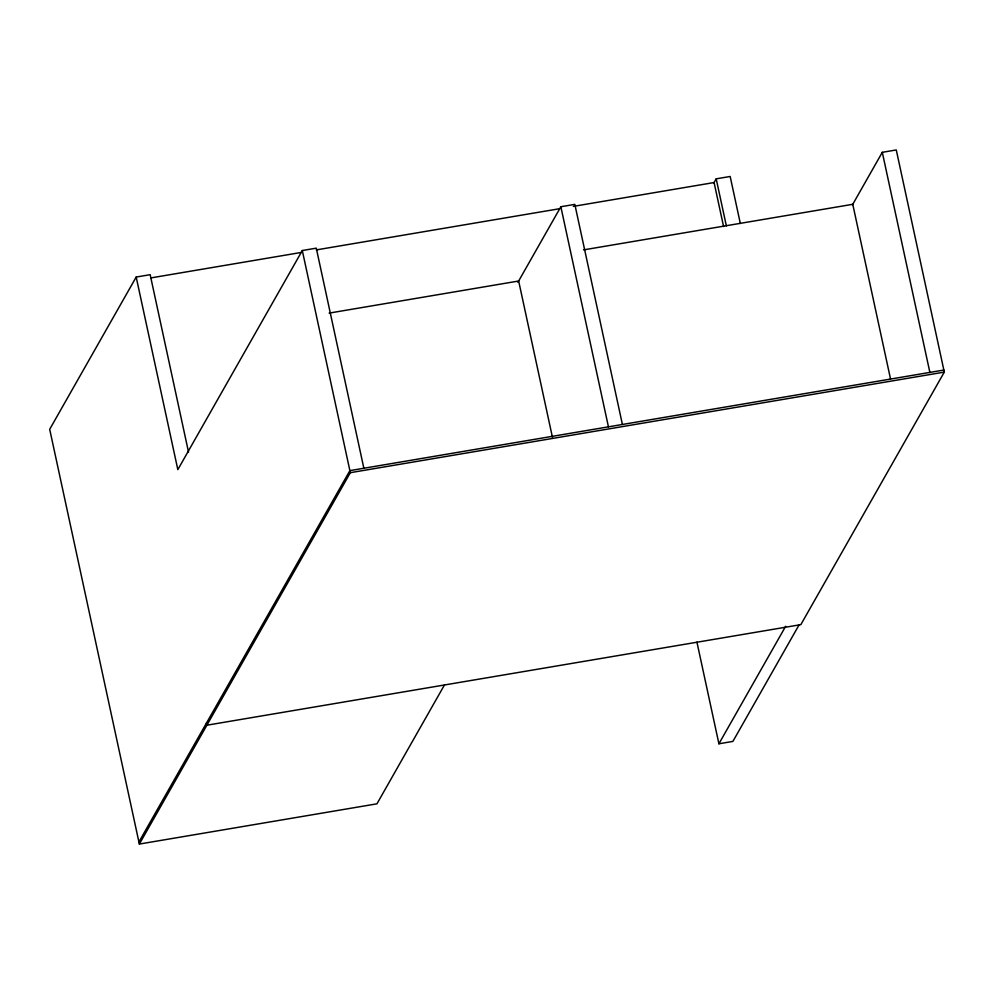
<?xml version="1.0" encoding="UTF-8"?>
<svg xmlns="http://www.w3.org/2000/svg" width="994" height="994" viewBox="0 0 994 994"><rect width="100%" height="100%" fill="white"/><g stroke="black" fill="none" stroke-linecap="round" stroke-linejoin="round"><path stroke-width="1.49" d="M188.525 452.096L150.169 274.679L136.19 277.053L49.7 429.309L139.359 844.055L376.95 803.823L444.455 684.978M363.854 468.249L316.278 248.152L302.3 250.525L177.827 469.628L136.19 277.053M138.911 841.993L349.888 470.622L943.853 370.041M139.359 844.055L350.323 472.684L302.3 250.525M517.886 282.371L560.852 206.74L574.83 204.379L622.406 424.475M713.891 182.884L716.189 178.845L730.168 176.472L740.331 223.476M852.517 204.739L882.299 152.318L896.277 149.945L944.3 372.104L800.841 624.642L206.876 725.21L206.429 723.147M798.865 625.276L732.889 741.412L718.91 743.785L785.658 626.295M151.125 277.873L301.045 252.488M316.34 249.904L559.572 208.715M573.339 206.379L714.077 182.548L723.595 226.557M583.54 249.892L852.765 204.304L890.5 378.863M329.113 313.11L518.657 281.016L552.453 437.36M350.323 472.684L944.3 372.104M882.299 152.318L929.875 372.415M716.189 178.845L726.353 225.849M696.931 642.124L718.91 743.785M560.852 206.74L608.44 426.836"/></g></svg>
